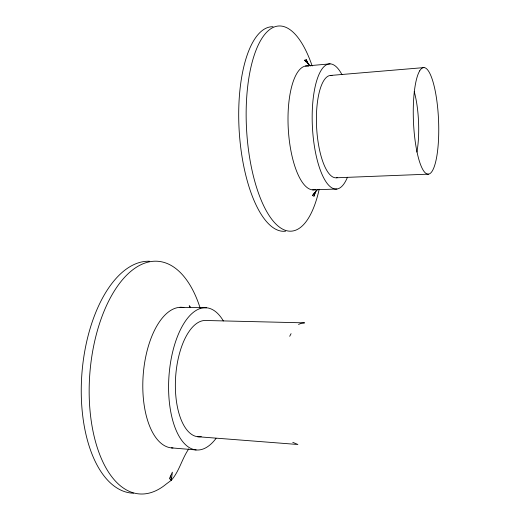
<?xml version="1.0" encoding="UTF-8"?>
<svg xmlns="http://www.w3.org/2000/svg" width="520" height="520" viewBox="0 0 520 520"><rect width="100%" height="100%" fill="white"/><g stroke="black" fill="none" stroke-linecap="round" stroke-linejoin="round"><path stroke-width="0.78" d="M200.207 308.25A116.675 58.942 -85.4 0 0 122.876 279.253A116.675 58.942 -85.4 0 0 93.262 432.413A116.675 58.942 -85.4 0 0 166.212 484.062L171.333 480.246L172.38 472.134L169.422 478.562L171.333 480.246C179.387 471.211 181.889 458.776 188.799 448.851M315.686 191.321L313.846 196.378L316.192 190.339M289.705 336.291L291.07 333.665M314.6 192.504L312.37 195.748L317.538 189.566M298.512 324.428L301.542 323.2L304.59 322.855L206.044 320.502A58.266 26.553 -86.2 0 0 189.579 330.746L187.915 333.236A58.266 26.553 -86.2 0 0 176.286 400.179A58.266 26.553 -86.2 0 0 201.286 436.599M305.468 66.053L330.077 63.863M330.844 75.419L423.943 67.594M336.44 177.781L428.506 174.155M312.631 189.865L336.921 189.026M179.998 307.314L206.564 307.794M197.535 436.703L297.914 444.503L292.767 442.319M171.405 447.876L196.144 449.95M310.687 66.008L304.512 60.099L306.286 62.043M190.632 307.678L189.228 305.767L190.502 307.528M308.802 64.805L305.936 59.312L308.386 64.279M170.631 475.976L171.333 480.246M319.189 189.28A102.778 38.402 86.5 0 1 263.458 205.257A102.778 38.402 86.5 0 1 254.813 53.502A102.778 38.402 86.5 0 1 312.163 65.975M347.432 177.261A62.699 20.534 86.9 0 1 319.839 168.772A62.699 20.534 86.9 0 1 315.406 85.553A62.699 20.534 86.9 0 1 341.965 74.639M315.62 189.462A62.069 21.736 86.7 0 1 288.294 129.136A62.069 21.736 86.7 0 1 308.536 66.099M285.642 231.16A102.466 38.974 86.4 0 1 239.213 131.267A102.466 38.974 86.4 0 1 273.039 26.721M414.219 91.54A45.052 11.46 87.5 0 1 416.897 152.074M337.584 177.535A51.266 16.776 86.9 0 1 317.824 140.12A51.266 16.776 86.9 0 1 324.123 80.073L325.169 78.663A51.266 16.776 86.9 0 1 332.026 75.537M216.047 438.393A71.273 32.507 -86.2 0 1 174.089 424.905A71.273 32.507 -86.2 0 1 179.953 330.72A71.273 32.507 -86.2 0 1 223.353 320.95M172.998 447.954A70.473 33.82 -85.8 0 1 143.234 374.478A70.473 33.82 -85.8 0 1 183.885 307.574M133.504 493.2A116.272 59.566 -85.3 0 1 81.79 375.167A116.272 59.566 -85.3 0 1 149.572 261.255M419.705 70.831L418.925 72.267A53.339 12.564 87.6 0 0 416.988 151.794A53.339 12.564 87.6 0 0 436.605 157.423A53.339 12.564 87.6 0 0 430.879 75.699L430.06 73.873A53.339 12.564 87.6 0 0 419.705 70.831"/></g></svg>
